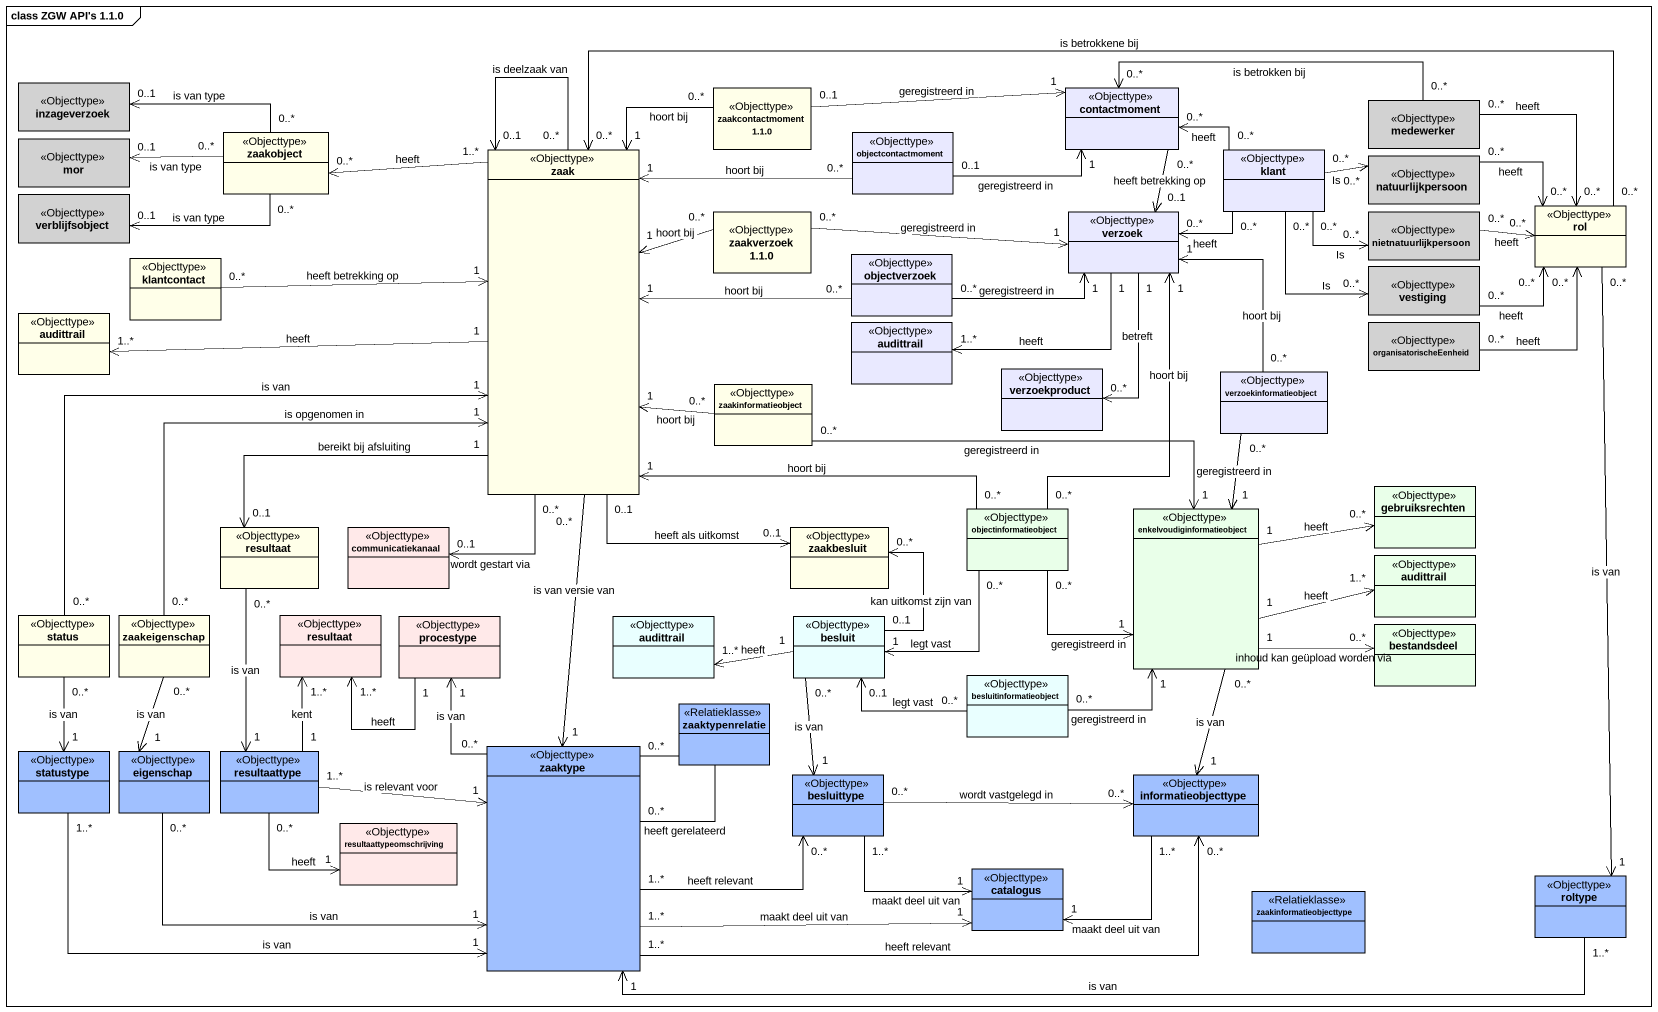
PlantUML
@startuml
mainframe class ZGW API's 1.1.0
hide circle
hide empty members
class inzageverzoek <<Objecttype>> #D2D2D2
class "zaakcontactmoment 1.1.0" as zaakcontactmoment_1_1_0 <<Objecttype>> #FFFFE9
class contactmoment <<Objecttype>> #E9E9FF
class mor <<Objecttype>> #D2D2D2
class zaakobject <<Objecttype>> #FFFFE9
class objectcontactmoment <<Objecttype>> #E9E9FF
class medewerker <<Objecttype>> #D2D2D2
class zaak <<Objecttype>> #FFFFE9
class klant <<Objecttype>> #E9E9FF
class natuurlijkpersoon <<Objecttype>> #D2D2D2
class verblijfsobject <<Objecttype>> #D2D2D2
class "zaakverzoek 1.1.0" as zaakverzoek_1_1_0 <<Objecttype>> #FFFFE9
class verzoek <<Objecttype>> #E9E9FF
class nietnatuurlijkpersoon <<Objecttype>> #D2D2D2
class rol <<Objecttype>> #FFFFE9
class klantcontact <<Objecttype>> #FFFFE9
class objectverzoek <<Objecttype>> #E9E9FF
class vestiging <<Objecttype>> #D2D2D2
class audittrail <<Objecttype>> #FFFFE9
class "audittrail" as audittrail_2 <<Objecttype>> #E9E9FF
class organisatorischeEenheid <<Objecttype>> #D2D2D2
class zaakinformatieobject <<Objecttype>> #FFFFE9
class verzoekproduct <<Objecttype>> #E9E9FF
class verzoekinformatieobject <<Objecttype>> #E9E9FF
class gebruiksrechten <<Objecttype>> #E9FFE9
class resultaat <<Objecttype>> #FFFFE9
class communicatiekanaal <<Objecttype>> #FFE9E9
class zaakbesluit <<Objecttype>> #FFFFE9
class objectinformatieobject <<Objecttype>> #E9FFE9
class enkelvoudiginformatieobject <<Objecttype>> #E9FFE9
class "audittrail" as audittrail_3 <<Objecttype>> #E9FFE9
class status <<Objecttype>> #FFFFE9
class zaakeigenschap <<Objecttype>> #FFFFE9
class "resultaat" as resultaat_2 <<Objecttype>> #FFE9E9
class procestype <<Objecttype>> #FFE9E9
class "audittrail" as audittrail_4 <<Objecttype>> #E9FFFF
class besluit <<Objecttype>> #E9FFFF
class bestandsdeel <<Objecttype>> #E9FFE9
class besluitinformatieobject <<Objecttype>> #E9FFFF
class zaaktypenrelatie <<Relatieklasse>> #A0C0FF
class statustype <<Objecttype>> #A0C0FF
class eigenschap <<Objecttype>> #A0C0FF
class resultaattype <<Objecttype>> #A0C0FF
class zaaktype <<Objecttype>> #A0C0FF
class besluittype <<Objecttype>> #A0C0FF
class informatieobjecttype <<Objecttype>> #A0C0FF
class resultaattypeomschrijving <<Objecttype>> #FFE9E9
class catalogus <<Objecttype>> #A0C0FF
class zaakinformatieobjecttype <<Relatieklasse>> #A0C0FF
class roltype <<Objecttype>> #A0C0FF
zaakcontactmoment_1_1_0 "0..1" -right-> "1" contactmoment : geregistreerd in
contactmoment "1" <-left- "0..1" objectcontactmoment : geregistreerd in
contactmoment "0..*" --> "0..1" verzoek : heeft betrekking op
zaakobject "0..*" -left-> "0..1" inzageverzoek : is van type
zaakobject "0..*" -left-> "0..1" mor : is van type
zaakobject "0..*" -left-> "0..1" verblijfsobject : is van type
objectcontactmoment "0..*" -left-> "1" zaak : hoort bij
medewerker "0..*" -left-> "0..*" contactmoment : is betrokken bij
medewerker "0..*" --> "0..*" rol : heeft
zaak "1" <-up- "0..*" zaakcontactmoment_1_1_0 : hoort bij
zaak "1..*" -left-> "0..*" zaakobject : heeft
zaak "0..*" --> "0..1" zaak : is deelzaak van
zaak "1" <-right- "0..*" zaakverzoek_1_1_0 : hoort bij
zaak "1" -left-> "1..*" audittrail : heeft
zaak "1" <-right- "0..*" zaakinformatieobject : hoort bij
zaak "0..*" --> "0..1" communicatiekanaal : wordt gestart via
zaak "0..1" --> "0..1" zaakbesluit : heeft als uitkomst
zaak "0..*" --> "1" zaaktype : is van versie van
klant "0..*" -left-> "0..*" contactmoment : heeft
klant "0..*" -right-> "0..*" natuurlijkpersoon : Is
klant "0..*" -left-> "0..*" verzoek : heeft
klant "0..*" -right-> "0..*" nietnatuurlijkpersoon : Is
klant "0..*" --> "0..*" vestiging : Is
natuurlijkpersoon "0..*" -right-> "0..*" rol : heeft
zaakverzoek_1_1_0 "0..*" -right-> "1" verzoek : geregistreerd in
verzoek "1" <-left- "0..*" objectverzoek : geregistreerd in
verzoek "1" -left-> "1..*" audittrail_2 : heeft
verzoek "1" --> "0..*" verzoekproduct : betreft
verzoek "1" <-- "0..*" verzoekinformatieobject : hoort bij
nietnatuurlijkpersoon "0..*" -right-> "0..*" rol : heeft
rol "0..*" -left-> "0..*" zaak : is betrokkene bij
rol "0..*" --> "1" roltype : is van
klantcontact "0..*" -right-> "1" zaak : heeft betrekking op
objectverzoek "0..*" -left-> "1" zaak : hoort bij
vestiging "0..*" -right-> "0..*" rol : heeft
organisatorischeEenheid "0..*" -up-> "0..*" rol : heeft
zaakinformatieobject "0..*" -right-> "1" enkelvoudiginformatieobject : geregistreerd in
verzoekinformatieobject "0..*" --> "1" enkelvoudiginformatieobject : geregistreerd in
resultaat "0..1" <-up- "1" zaak : bereikt bij afsluiting
resultaat "0..*" --> "1" resultaattype : is van
zaakbesluit "0..*" <-- "0..1" besluit : kan uitkomst zijn van
objectinformatieobject "0..*" -left-> "1" zaak : hoort bij
objectinformatieobject "0..*" -up-> "1" verzoek : hoort bij
objectinformatieobject "0..*" --> "1" besluit : legt vast
enkelvoudiginformatieobject "1" -right-> "0..*" gebruiksrechten : heeft
enkelvoudiginformatieobject "1" <-left- "0..*" objectinformatieobject : geregistreerd in
enkelvoudiginformatieobject "1" -right-> "1..*" audittrail_3 : heeft
enkelvoudiginformatieobject "1" -right-> "0..*" bestandsdeel : inhoud kan geüpload worden via
enkelvoudiginformatieobject "0..*" --> "1" informatieobjecttype : is van
status "0..*" -up-> "1" zaak : is van
status "0..*" --> "1" statustype : is van
zaakeigenschap "0..*" -up-> "1" zaak : is opgenomen in
procestype "1" -left-> "1..*" resultaat_2 : heeft
besluit "1" -left-> "1..*" audittrail_4 : heeft
besluit "0..1" <-right- "0..*" besluitinformatieobject : legt vast
besluit "0..*" --> "1" besluittype : is van
besluitinformatieobject "0..*" -up-> "1" enkelvoudiginformatieobject : geregistreerd in
statustype "1..*" -right-> "1" zaaktype : is van
eigenschap "1" <-up- "0..*" zaakeigenschap : is van
eigenschap "0..*" -right-> "1" zaaktype : is van
resultaattype "1" -up-> "1..*" resultaat_2 : kent
resultaattype "1..*" -right-> "1" zaaktype : is relevant voor
resultaattype "0..*" -right-> "1" resultaattypeomschrijving : heeft
zaaktype "0..*" -up-> "1" procestype : is van
zaaktype "0..*" -- "0..*" zaaktype : heeft gerelateerd
zaaktype "1..*" -right-> "0..*" besluittype : heeft relevant
zaaktype "1..*" -right-> "0..*" informatieobjecttype : heeft relevant
zaaktype "1..*" -right-> "1" catalogus : maakt deel uit van
besluittype "0..*" -right-> "0..*" informatieobjecttype : wordt vastgelegd in
besluittype "1..*" -right-> "1" catalogus : maakt deel uit van
informatieobjecttype "1..*" -left-> "1" catalogus : maakt deel uit van
roltype "1..*" -left-> "1" zaaktype : is van
@enduml
